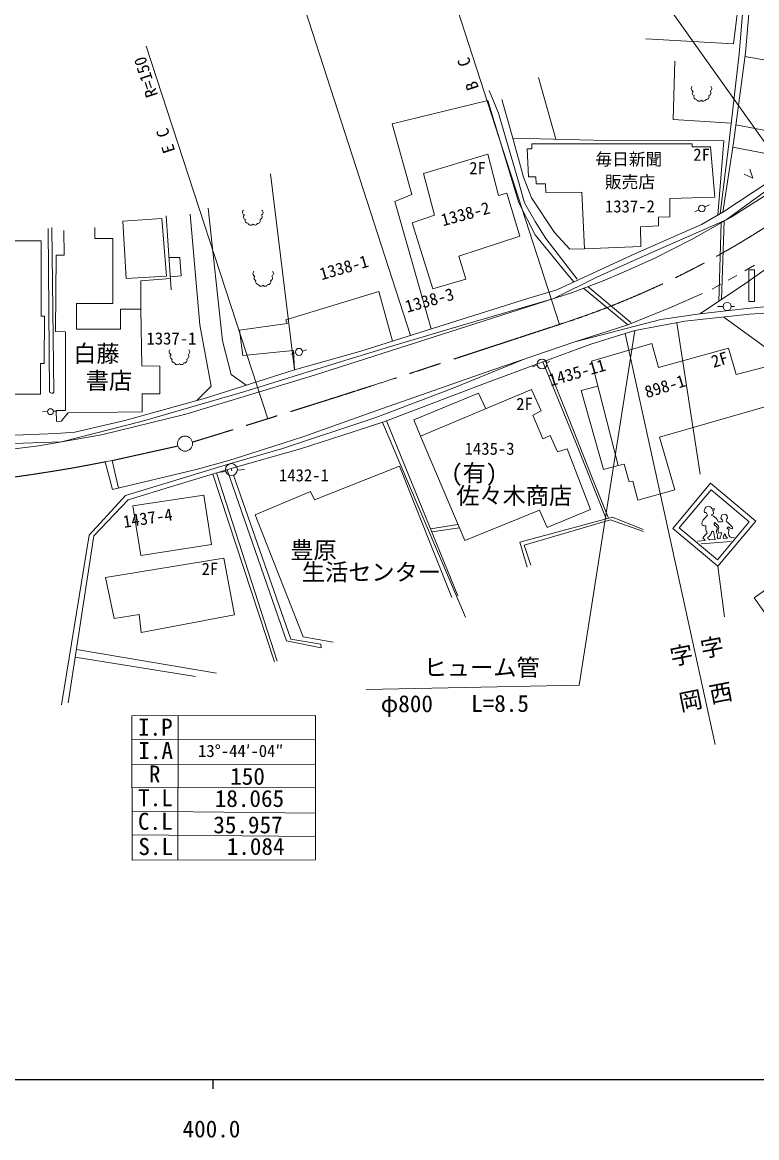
# Model space of a CAD drawing. Units: millimetres, scale not verified. Extents: x 40000 to 680000, y 20000 to 380000.
# Drawn here: x 447436 to 526664, y 198715 to 319009 of the extents above; entities that cross this region are included whole.
import ezdxf
from ezdxf.enums import TextEntityAlignment as Align

# ---------------------------------------------------------------- set-up
doc = ezdxf.new("R2010")
doc.units = ezdxf.units.MM
doc.header["$LTSCALE"] = 1000
doc.linetypes.add('CHAIN', pattern=[18.5, 12, -1.5, 3.5, -1.5])
for name, color, linetype, lineweight in [('M-BGD', 7, 'Continuous', 13), ('M-BMK', 2, 'CHAIN', 13), ('M-TTL-BAND', 7, 'Continuous', 25)]:
    doc.layers.add(name, color=color, linetype=linetype, lineweight=lineweight)
doc.styles.add('@ＭＳ ゴシック', font='')
doc.styles.add('ＭＳ ゴシック', font='')
doc.styles.get('@ＭＳ ゴシック').set_extended_font_data('@MS Gothic')
doc.styles.get('ＭＳ ゴシック').set_extended_font_data('MS Gothic')

msp = doc.modelspace()

# ---------------------------------------------------------------- linework, layer by layer
at = {"layer": 'M-BGD'}
for p, q in [((531917, 299857), (507460, 334298)), ((489319, 285242), (474111, 332290)), ((505376, 286421), (492289, 326855)), ((524781, 315609), (525549, 325064)), ((525438, 315732), (526270, 325310)), ((524168, 316690), (525178, 324723)), ((473912, 276251), (460804, 316436)), ((514695, 317210), (524168, 316690)), ((523706, 306177), (524781, 315609)), ((524161, 306021), (525438, 315732)), ((525385, 315328), (542844, 312289)), ((517816, 314807), (517638, 308526)), ((505001, 306403), (503130, 313072)), ((497809, 311640), (498814, 309217)), ((487329, 308076), (497654, 310559)), ((497654, 310559), (500995, 299556)), ((500347, 306513), (499170, 310693)), ((498814, 309217), (499626, 306356)), ((489472, 300441), (487329, 308076)), ((517638, 308526), (523929, 308131)), ((524413, 307937), (527433, 307367)), ((499626, 306356), (500898, 302097)), ((501505, 302306), (500347, 306513)), ((500347, 306513), (510496, 306273)), ((502395, 305352), (502395, 305893)), ((502395, 305893), (519689, 305893)), ((510496, 306273), (523133, 306216)), ((519689, 305893), (519689, 305577)), ((519689, 305577), (521682, 305577)), ((521682, 305577), (522136, 300140)), ((523133, 306216), (522463, 298197)), ((522720, 298342), (523706, 306177)), ((523028, 298517), (524161, 306021)), ((490703, 302685), (497643, 304773)), ((497643, 304773), (498821, 300338)), ((501913, 305352), (502395, 305352)), ((502044, 302360), (501913, 305352)), ((524087, 305533), (528199, 304760)), ((526248, 302198), (525918, 303161)), ((474229, 302660), (476813, 281516)), ((491922, 298211), (490703, 302685)), ((500898, 302097), (501628, 299535)), ((502376, 300089), (501505, 302306)), ((502853, 302356), (502044, 302360)), ((502862, 301573), (502853, 302356)), ((525324, 302634), (526248, 302198)), ((503896, 301573), (502862, 301573)), ((503922, 300640), (503896, 301573)), ((523028, 298517), (527972, 301813)), ((523355, 297691), (528651, 301568)), ((523908, 298006), (529248, 301382)), ((487629, 299684), (489472, 300441)), ((491534, 285943), (487629, 299684)), ((498821, 300338), (499722, 300586)), ((499722, 300586), (501127, 295943)), ((500995, 299556), (502777, 296081)), ((501628, 299535), (502757, 297526)), ((504861, 296327), (502376, 300089)), ((507796, 300692), (503922, 300640)), ((508104, 294593), (507796, 300692)), ((517301, 299989), (517293, 298034)), ((522136, 300140), (517301, 299989)), ((469038, 284670), (467478, 298970)), ((519975, 298557), (520432, 298780)), ((520711, 297203), (523028, 298517)), ((521067, 299091), (521559, 299331)), ((458280, 297562), (462482, 297839)), ((458636, 291382), (458280, 297562)), ((462482, 297839), (462992, 291613)), ((463512, 290166), (462964, 298140)), ((465556, 298317), (466574, 286391)), ((489497, 297390), (491922, 298211)), ((491719, 290268), (489497, 297390)), ((502757, 297526), (503915, 295704)), ((513584, 294062), (520711, 297203)), ((515106, 294064), (523355, 297691)), ((517293, 298034), (516052, 297987)), ((516052, 297987), (516078, 297044)), ((519641, 295577), (523908, 298006)), ((522829, 297392), (522561, 288915)), ((522867, 289115), (523170, 297610)), ((450215, 296782), (450366, 279106)), ((450851, 279106), (450626, 296892)), ((451931, 296571), (451959, 293880)), ((455277, 295683), (455277, 296877)), ((501127, 295943), (494524, 293785)), ((502777, 296081), (506296, 291782)), ((506521, 294529), (504861, 296327)), ((516078, 297044), (514145, 296938)), ((514145, 296938), (514171, 294826)), ((525145, 290607), (533631, 296666)), ((437323, 295414), (449455, 295444)), ((449455, 295444), (449462, 287317)), ((457197, 295683), (455277, 295683)), ((457188, 288693), (457197, 295683)), ((503915, 295704), (507310, 291319)), ((514171, 294826), (508104, 294593)), ((515691, 293579), (519641, 295577)), ((451085, 293883), (451010, 285645)), ((451959, 293880), (451085, 293883)), ((463274, 293631), (464441, 293626)), ((464441, 293626), (464573, 291653)), ((494524, 293785), (495267, 291300)), ((505111, 290164), (513584, 294062)), ((508104, 294593), (506521, 294529)), ((509410, 291516), (515106, 294064)), ((512285, 292074), (515691, 293579)), ((525372, 292217), (526415, 292805)), ((525811, 288888), (525811, 292328)), ((525811, 292328), (526444, 292328)), ((526444, 292328), (526444, 288888)), ((462992, 291613), (458636, 291382)), ((460235, 288069), (460239, 291132)), ((460239, 291132), (463430, 291367)), ((464573, 291653), (463416, 291561)), ((495267, 291300), (491719, 290268)), ((504836, 289249), (509410, 291516)), ((506296, 291782), (506939, 291005)), ((506778, 289874), (510117, 291143)), ((510117, 291143), (512285, 292074)), ((523597, 291208), (524514, 291696)), ((485883, 289968), (475860, 286910)), ((487365, 284622), (485883, 289968)), ((502090, 289264), (505111, 290164)), ((512778, 286365), (507985, 290333)), ((508454, 290511), (513102, 286627)), ((520515, 287575), (525145, 290607)), ((521851, 290241), (522805, 290772)), ((490998, 285774), (502090, 289264)), ((494688, 286285), (504770, 289228)), ((497252, 286808), (506778, 289874)), ((517545, 288325), (520827, 289751)), ((525811, 288888), (526444, 288888)), ((453266, 285900), (453270, 288689)), ((453270, 288689), (457188, 288693)), ((458044, 288063), (458024, 285898)), ((460235, 288069), (458044, 288063)), ((460338, 281949), (460235, 288069)), ((512778, 286365), (517545, 288325)), ((516306, 286974), (520515, 287575)), ((518898, 286760), (525869, 287517)), ((520515, 287575), (525282, 288110)), ((522441, 288376), (523041, 288376)), ((523920, 288376), (524282, 288376)), ((525282, 288110), (530873, 288644)), ((525869, 287517), (532707, 288007)), ((449462, 287317), (449819, 287308)), ((449819, 287308), (449805, 282209)), ((466574, 286391), (467824, 279764)), ((476023, 286538), (470870, 285811)), ((475860, 286910), (476023, 286538)), ((478943, 280950), (497252, 286808)), ((506824, 284479), (512778, 286365)), ((507183, 284593), (516306, 286974)), ((513530, 285780), (518898, 286760)), ((520563, 270263), (518061, 286607)), ((546337, 270222), (523113, 287217)), ((451010, 285645), (452114, 285632)), ((452114, 285632), (452093, 277159)), ((458024, 285898), (453266, 285900)), ((470870, 285811), (471212, 283064)), ((483974, 283547), (490998, 285774)), ((487065, 283998), (494688, 286285)), ((507527, 247528), (513530, 285780)), ((508776, 284298), (513530, 285780)), ((522200, 241130), (512468, 285449)), ((469980, 281038), (469038, 284670)), ((481868, 282424), (487065, 283998)), ((503713, 282427), (508776, 284298)), ((504082, 283529), (506824, 284479)), ((508843, 282478), (515361, 284364)), ((515361, 284364), (516074, 281765)), ((471212, 283064), (476691, 283628)), ((476416, 283220), (476918, 283356)), ((476691, 283628), (476813, 281516)), ((476813, 281516), (483974, 283547)), ((477654, 283554), (478080, 283669)), ((498098, 281510), (504082, 283529)), ((516074, 281765), (523617, 283874)), ((523617, 283874), (524449, 281038)), ((449805, 282209), (449416, 282209)), ((449416, 282209), (449416, 278892)), ((462279, 281930), (460338, 281949)), ((462287, 278932), (462279, 281930)), ((467217, 278487), (476813, 281516)), ((471432, 279209), (481868, 282424)), ((485566, 277100), (498098, 281510)), ((493797, 279527), (501584, 282686)), ((497105, 279977), (503713, 282427)), ((502463, 281862), (502994, 282025)), ((503588, 282381), (507220, 273526)), ((506285, 276536), (503878, 282488)), ((504008, 282335), (504337, 282436)), ((511708, 271225), (508843, 282478)), ((524449, 281038), (528488, 282062)), ((465089, 276741), (478943, 280950)), ((471588, 279867), (469980, 281038)), ((450366, 279106), (450574, 278997)), ((450732, 278997), (450851, 279106)), ((460419, 275992), (471432, 279209)), ((467824, 279764), (466282, 278229)), ((485571, 276379), (493797, 279527)), ((486444, 275909), (497105, 279977)), ((490410, 274385), (502380, 279397)), ((502380, 279397), (503396, 277113)), ((509535, 279760), (507741, 279316)), ((507741, 279316), (510154, 270768)), ((449416, 278892), (444602, 278892)), ((450574, 278997), (450732, 278997)), ((458508, 276081), (467217, 278487)), ((460353, 276998), (460380, 278932)), ((460380, 278932), (462287, 278932)), ((496667, 279009), (489684, 276132)), ((497449, 277332), (496667, 279009)), ((529423, 278083), (516178, 274282)), ((449610, 277001), (450159, 277029)), ((450793, 277062), (451159, 277080)), ((452093, 277159), (451090, 277152)), ((451090, 277152), (451110, 275971)), ((451624, 275984), (452390, 276875)), ((452390, 276875), (460353, 276998)), ((455980, 274536), (465089, 276741)), ((477800, 274338), (485566, 277100)), ((503396, 277113), (502505, 276638)), ((451110, 275971), (451624, 275984)), ((451799, 273790), (460419, 275992)), ((453118, 274801), (458508, 276081)), ((475384, 273023), (485571, 276379)), ((481915, 274439), (486444, 275909)), ((495242, 254852), (486284, 275857)), ((494436, 257165), (486742, 276023)), ((489684, 276132), (490410, 274385)), ((502505, 276638), (503594, 274084)), ((509067, 269507), (506285, 276536)), ((434884, 274069), (451084, 274649)), ((449231, 273333), (455980, 274536)), ((451084, 274649), (453118, 274801)), ((474474, 273254), (477800, 274338)), ((477460, 273013), (481915, 274439)), ((495163, 263121), (490410, 274385)), ((503594, 274084), (504400, 274440)), ((504400, 274440), (505165, 272672)), ((516178, 274282), (517815, 268602)), ((437426, 273235), (447524, 273635)), ((441591, 272375), (449231, 273333)), ((447524, 273635), (451616, 273758)), ((451616, 273758), (451799, 273790)), ((469707, 271754), (474474, 273254)), ((507220, 273526), (510412, 265449)), ((469786, 271404), (475384, 273023)), ((470090, 270915), (477460, 273013)), ((505165, 272672), (506201, 273015)), ((506201, 273015), (508728, 266448)), ((456386, 271609), (457128, 271738)), ((457152, 268606), (456386, 271609)), ((457128, 271738), (457823, 268767)), ((457152, 268606), (466188, 270774)), ((458565, 267969), (469786, 271404)), ((463768, 269027), (470090, 270915)), ((466188, 270774), (469707, 271754)), ((475926, 252286), (469542, 270751)), ((470048, 270627), (469961, 270876)), ((470636, 270696), (471436, 270791)), ((478945, 267522), (488137, 271145)), ((488137, 271145), (493787, 256990)), ((510154, 270768), (511708, 271225)), ((512381, 271344), (511708, 271225)), ((512891, 269444), (512381, 271344)), ((467976, 270284), (474652, 250031)), ((474919, 250120), (468379, 270404)), ((468521, 270447), (469393, 270549)), ((476403, 252492), (470210, 270165)), ((510687, 265524), (509067, 269507)), ((513283, 269532), (512891, 269444)), ((513835, 267473), (513283, 269532)), ((458851, 267510), (463768, 269027)), ((472575, 265889), (478529, 268398)), ((478529, 268398), (478945, 267522)), ((517815, 268602), (513835, 267473)), ((454645, 263712), (458565, 267969)), ((455170, 263634), (458851, 267510)), ((459345, 266849), (467007, 268027)), ((467007, 268027), (467858, 262701)), ((526397, 256953), (542297, 268243)), ((460236, 261504), (459345, 266849)), ((477746, 252740), (472575, 265889)), ((503231, 266376), (495163, 263121)), ((504075, 264528), (503231, 266376)), ((508728, 266448), (504075, 264528)), ((520992, 266338), (521098, 266606)), ((521045, 266143), (520992, 266338)), ((521221, 266146), (521045, 266143)), ((521098, 266606), (521159, 266717)), ((521159, 266717), (521305, 266801)), ((521353, 265852), (521221, 266146)), ((521283, 265788), (521353, 265852)), ((521305, 266801), (521456, 266826)), ((521456, 266826), (521661, 266761)), ((521661, 266761), (521750, 266687)), ((521750, 266687), (521844, 266554)), ((521828, 265929), (521827, 265811)), ((521896, 265959), (521828, 265929)), ((521844, 266554), (522065, 266585)), ((521987, 266002), (521896, 265959)), ((522069, 266409), (521903, 266418)), ((521903, 266418), (522008, 266157)), ((522008, 266157), (521987, 266002)), ((522065, 266585), (522069, 266409)), ((522857, 265737), (522913, 265907)), ((522913, 265907), (523165, 265976)), ((523165, 265976), (523347, 265921)), ((523347, 265921), (523490, 265769)), ((491487, 264394), (494428, 264859)), ((511105, 265636), (501096, 262934)), ((501575, 262627), (510874, 265353)), ((510874, 265353), (514464, 264079)), ((514424, 264297), (511105, 265636)), ((520755, 264943), (520781, 265103)), ((520783, 264811), (520755, 264943)), ((520781, 265103), (520894, 265351)), ((520878, 264724), (520783, 264811)), ((521038, 264699), (520878, 264724)), ((520894, 265351), (520981, 265445)), ((520981, 265445), (521170, 265628)), ((521172, 264702), (521038, 264699)), ((521170, 265628), (521232, 265736)), ((521194, 264633), (521172, 264702)), ((521232, 265736), (521283, 265788)), ((521827, 265811), (521999, 265732)), ((521999, 265732), (522275, 265533)), ((522063, 264840), (522066, 264992)), ((522161, 264744), (522063, 264840)), ((522066, 264992), (522138, 265062)), ((522138, 265062), (522229, 264980)), ((522338, 264644), (522161, 264744)), ((522229, 264980), (522356, 264850)), ((522275, 265533), (522382, 265390)), ((522356, 264850), (522445, 264795)), ((522382, 265390), (522467, 265221)), ((522445, 264795), (522539, 264677)), ((522467, 265221), (522521, 265143)), ((522521, 265143), (522570, 265124)), ((522539, 264677), (522561, 264490)), ((522570, 265124), (522874, 265139)), ((522794, 265520), (522857, 265737)), ((522861, 265420), (522794, 265520)), ((522987, 265325), (522861, 265420)), ((522874, 265139), (523013, 265163)), ((523013, 265163), (522987, 265325)), ((523416, 265398), (523382, 265254)), ((523382, 265254), (523389, 265172)), ((523389, 265172), (523616, 265004)), ((523459, 265449), (523416, 265398)), ((523519, 265572), (523459, 265449)), ((523490, 265769), (523519, 265572)), ((523616, 265004), (523847, 264778)), ((523847, 264778), (523991, 264614)), ((451674, 245412), (454645, 263712)), ((452377, 245601), (455170, 263634)), ((491631, 264040), (494589, 264477)), ((520852, 263392), (520958, 263544)), ((520958, 263544), (521117, 263708)), ((521117, 263708), (521204, 263803)), ((521183, 264490), (521194, 264633)), ((521193, 264293), (521183, 264490)), ((521221, 264153), (521193, 264293)), ((521204, 263803), (521312, 263923)), ((521286, 264040), (521221, 264153)), ((521312, 263923), (521286, 264040)), ((521381, 263497), (521538, 263571)), ((521400, 263346), (521381, 263497)), ((521538, 263571), (521643, 263702)), ((521643, 263702), (521735, 263826)), ((521735, 263826), (521790, 264032)), ((521790, 264032), (521892, 264126)), ((521892, 264126), (521990, 264110)), ((521990, 264110), (522035, 263950)), ((522035, 263950), (522126, 263532)), ((522126, 263532), (522158, 263382)), ((522315, 264185), (522383, 264370)), ((522328, 264039), (522315, 264185)), ((522380, 263923), (522328, 264039)), ((522385, 264527), (522338, 264644)), ((522426, 263760), (522380, 263923)), ((522383, 264370), (522385, 264527)), ((522409, 263470), (522445, 263599)), ((522514, 263290), (522409, 263470)), ((522445, 263599), (522426, 263760)), ((522523, 264324), (522522, 264098)), ((522522, 264098), (522536, 263995)), ((522561, 264490), (522523, 264324)), ((522536, 263995), (522579, 263930)), ((522579, 263930), (522715, 263932)), ((522715, 263932), (522829, 263942)), ((522797, 263651), (522724, 263471)), ((522724, 263471), (522724, 263350)), ((522883, 263810), (522797, 263651)), ((522829, 263942), (522898, 263943)), ((522898, 263943), (522883, 263810)), ((523032, 263480), (523092, 263576)), ((523071, 263339), (523032, 263480)), ((523092, 263576), (523143, 263680)), ((523143, 263680), (523193, 263847)), ((523193, 263847), (523301, 263746)), ((523301, 263746), (523297, 263621)), ((523297, 263621), (523371, 263510)), ((523371, 263510), (523506, 263358)), ((523539, 264539), (523452, 264460)), ((523452, 264460), (523616, 264334)), ((523616, 264593), (523539, 264539)), ((523666, 264162), (523604, 264062)), ((523604, 264062), (523630, 263900)), ((523728, 264532), (523616, 264593)), ((523616, 264334), (523683, 264234)), ((523630, 263900), (523647, 263713)), ((523647, 263713), (523756, 263535)), ((523683, 264234), (523666, 264162)), ((523792, 264467), (523728, 264532)), ((523756, 263535), (523856, 263473)), ((523964, 264388), (523792, 264467)), ((523856, 263473), (523896, 263418)), ((523896, 263418), (524276, 263451)), ((524096, 264494), (523964, 264388)), ((523991, 264614), (524096, 264494)), ((467858, 262701), (460236, 261504)), ((501096, 262934), (501898, 260261)), ((502301, 260476), (501575, 262627)), ((520280, 263065), (521097, 263136)), ((523915, 263031), (520675, 262746)), ((521040, 263235), (520852, 263392)), ((521097, 263136), (521040, 263235)), ((521602, 263194), (521400, 263346)), ((522158, 263236), (521602, 263194)), ((522158, 263382), (522199, 263258)), ((522199, 263258), (522158, 263236)), ((522711, 263323), (522514, 263290)), ((522724, 263350), (522711, 263323)), ((523506, 263358), (523071, 263339)), ((456403, 259140), (469182, 261201)), ((469182, 261201), (470341, 255120)), ((522482, 260337), (523195, 254896)), ((457353, 254702), (456403, 259140)), ((535216, 244403), (526397, 256953)), ((460036, 255157), (457353, 254702)), ((460273, 253204), (460036, 255157)), ((470341, 255120), (460273, 253204)), ((480968, 252161), (477746, 252740)), ((479668, 251543), (475926, 252286)), ((479630, 251927), (476403, 252492)), ((479668, 251543), (479630, 251927)), ((453140, 250527), (466108, 248471)), ((453272, 251376), (468395, 248807)), ((484519, 247038), (507527, 247528)), ((459269, 244229), (479073, 244244)), ((459283, 228649), (459269, 244229)), ((464250, 244233), (464205, 228656)), ((479073, 244244), (479076, 228678)), ((479073, 241676), (459271, 241691)), ((459274, 239011), (479074, 238973)), ((479074, 236452), (459276, 236478)), ((459278, 233922), (479075, 233730)), ((459280, 231383), (479076, 231182)), ((479076, 228678), (459283, 228649))]:
    msp.add_line(p, q, dxfattribs=at)
for points in [[(526571, 265214), (521695, 269303), (517606, 264426), (522482, 260337)], [(525867, 265152), (521756, 268598), (518310, 264488), (522420, 261042)]]:
    msp.add_lwpolyline(points, close=True, dxfattribs=at)
for centre, radius in [((520754, 298926), 353), ((523480, 288356), 440), ((477284, 283461), 381), ((503505, 282166), 530), ((450477, 277019), 318), ((464990, 273571), 814), ((469997, 270773), 644)]:
    msp.add_circle(centre, radius, dxfattribs=at)
for centre, start, end in [((519897, 311877), 131.69645, 250.31174), ((520010, 311384), 135.42172, 248.97879), ((521418, 311395), 284.47614, 41.84201), ((521512, 311865), 295.5816, 51.83622), ((520183, 310999), 159.44718, 269.02338), ((520464, 310789), 197.56364, 321.14954), ((520922, 310800), 221.4806, 335.92433), ((521222, 310976), 265.11615, 25.19228), ((471491, 298515), 131.69645, 250.31174), ((473107, 298503), 295.5816, 51.83622), ((471604, 298022), 135.42172, 248.97879), ((471777, 297637), 159.44718, 269.02338), ((472058, 297427), 197.56364, 321.14954), ((472517, 297438), 221.4806, 335.92433), ((472816, 297614), 265.11615, 25.19228), ((473013, 298032), 284.47614, 41.84201), ((472620, 291922), 131.69645, 250.31174), ((472733, 291429), 135.42172, 248.97879), ((472906, 291044), 159.44718, 269.02338), ((473945, 291021), 265.11615, 25.19228), ((474141, 291439), 284.47614, 41.84201), ((474235, 291910), 295.5816, 51.83622), ((473187, 290834), 197.56364, 321.14954), ((473645, 290845), 221.4806, 335.92433), ((463581, 283469), 131.69645, 250.31174), ((463693, 282976), 135.42172, 248.97879), ((463867, 282591), 159.44718, 269.02338), ((464905, 282568), 265.11615, 25.19228), ((465102, 282987), 284.47614, 41.84201), ((465196, 283457), 295.5816, 51.83622), ((464147, 282381), 197.56364, 321.14954), ((464606, 282392), 221.4806, 335.92433)]:
    msp.add_arc(centre, 300, start, end, dxfattribs=at)
at = {"layer": 'M-BMK'}
msp.add_arc((476076, 377230), 95418, 287.88237, 305.8182, dxfattribs=at)
for points in [[(505376, 286421), (490111, 281425), (486239, 280105), (473912, 276251), (470741, 275260), (469739, 274939), (465789, 273729)], [(456386, 271609), (453122, 270971), (452225, 270823), (449545, 270404), (445285, 269738), (443840, 269638), (438581, 269121)]]:
    msp.add_open_spline(points, degree=3, knots=[0, 0, 0, 0, 1, 1, 1, 2, 2, 2, 2], dxfattribs=at)
msp.add_open_spline([(464219, 273310), (460674, 272524), (460674, 272524), (457128, 271738)], degree=3, dxfattribs=at)
at = {"layer": 'M-TTL-BAND'}
for p, q in [((40000, 205000), (579000, 205000)), ((468000, 205000), (468000, 204000))]:
    msp.add_line(p, q, dxfattribs=at)

# ---------------------------------------------------------------- texts
at = {"layer": 'M-BGD'}
for s, height, rotation, style, p in [('R=150', 1320, 108.066, 'ＭＳ ゴシック', (462451, 311291)), ('B\u3000C', 1320, 107.934, 'ＭＳ ゴシック', (497081, 312049)), ('E C', 1320, 108.066, 'ＭＳ ゴシック', (464317, 305269)), ('1338-2', 1320, 15.293, 'ＭＳ ゴシック', (492924, 296626)), ('1338-1', 1320, 16.026, 'ＭＳ ゴシック', (479832, 290809)), ('1338-3', 1320, 15.603, 'ＭＳ ゴシック', (489053, 287300)), ('2F', 1320, 17.095, 'ＭＳ ゴシック', (522118, 281359)), ('1435-11', 1320, 15.945, 'ＭＳ ゴシック', (504549, 279364)), ('898-1', 1320, 17.286, 'ＭＳ ゴシック', (514933, 278078)), ('1437-4', 1320, 8.8, 'ＭＳ ゴシック', (458464, 264088)), ('字\u3000西', 1833, 280.879, '@ＭＳ ゴシック', (520131, 252575)), ('字\u3000岡', 1833, 281.208, '@ＭＳ ゴシック', (516835, 251729))]:
    msp.add_text(s, height=height, rotation=rotation, dxfattribs=dict(at, style=style)).set_placement(p, align=Align.BOTTOM_LEFT)
at = {"layer": 'M-BGD', "style": 'ＭＳ ゴシック'}
for s, height, p in [('毎日新聞', 1320, (509266, 303186)), ('2F', 1320, (519823, 303676)), ('2F', 1320, (495656, 302235)), ('販売店', 1320, (510290, 300736)), ('1337-2', 1320, (510290, 298107)), ('1337-1', 1320, (460828, 283859)), ('白藤', 1833, (452933, 281820)), ('書店', 1833, (454279, 278909)), ('2F', 1320, (500719, 276795)), ('1435-3', 1320, (495154, 271973)), ('1432-1', 1320, (475125, 269103)), ('(有)', 1833, (493699, 268944)), ('佐々木商店', 1833, (494252, 266479)), ('豊原', 1833, (476350, 260612)), ('2F', 1320, (466778, 259004)), ('生活センター', 1833, (477597, 258251)), ('ヒューム管', 1833, (490744, 247962)), ('φ800', 1833, (486100, 244053)), ('L=8.5', 1833, (495856, 244086)), ('I.P', 1833, (459915, 241527)), ('I.A', 1833, (459956, 239009)), ('13°-44′-04″', 1320, (466395, 239374)), ('R', 1833, (461092, 236476)), ('150', 1833, (469867, 236226)), ('T.L', 1833, (459936, 233915)), ('18.065', 1833, (468197, 233835)), ('C.L', 1833, (459913, 231376)), ('35.957', 1833, (468041, 230992)), ('S.L', 1833, (459956, 228650)), ('1.084', 1833, (469489, 228664))]:
    msp.add_text(s, height=height, dxfattribs=at).set_placement(p, align=Align.BOTTOM_LEFT)
at = {"layer": 'M-TTL-BAND', "style": 'ＭＳ ゴシック'}
msp.add_text('400.0', height=1833, dxfattribs=at).set_placement((467844, 198195), align=Align.BOTTOM_CENTER)

doc.saveas('drawing.dxf')
